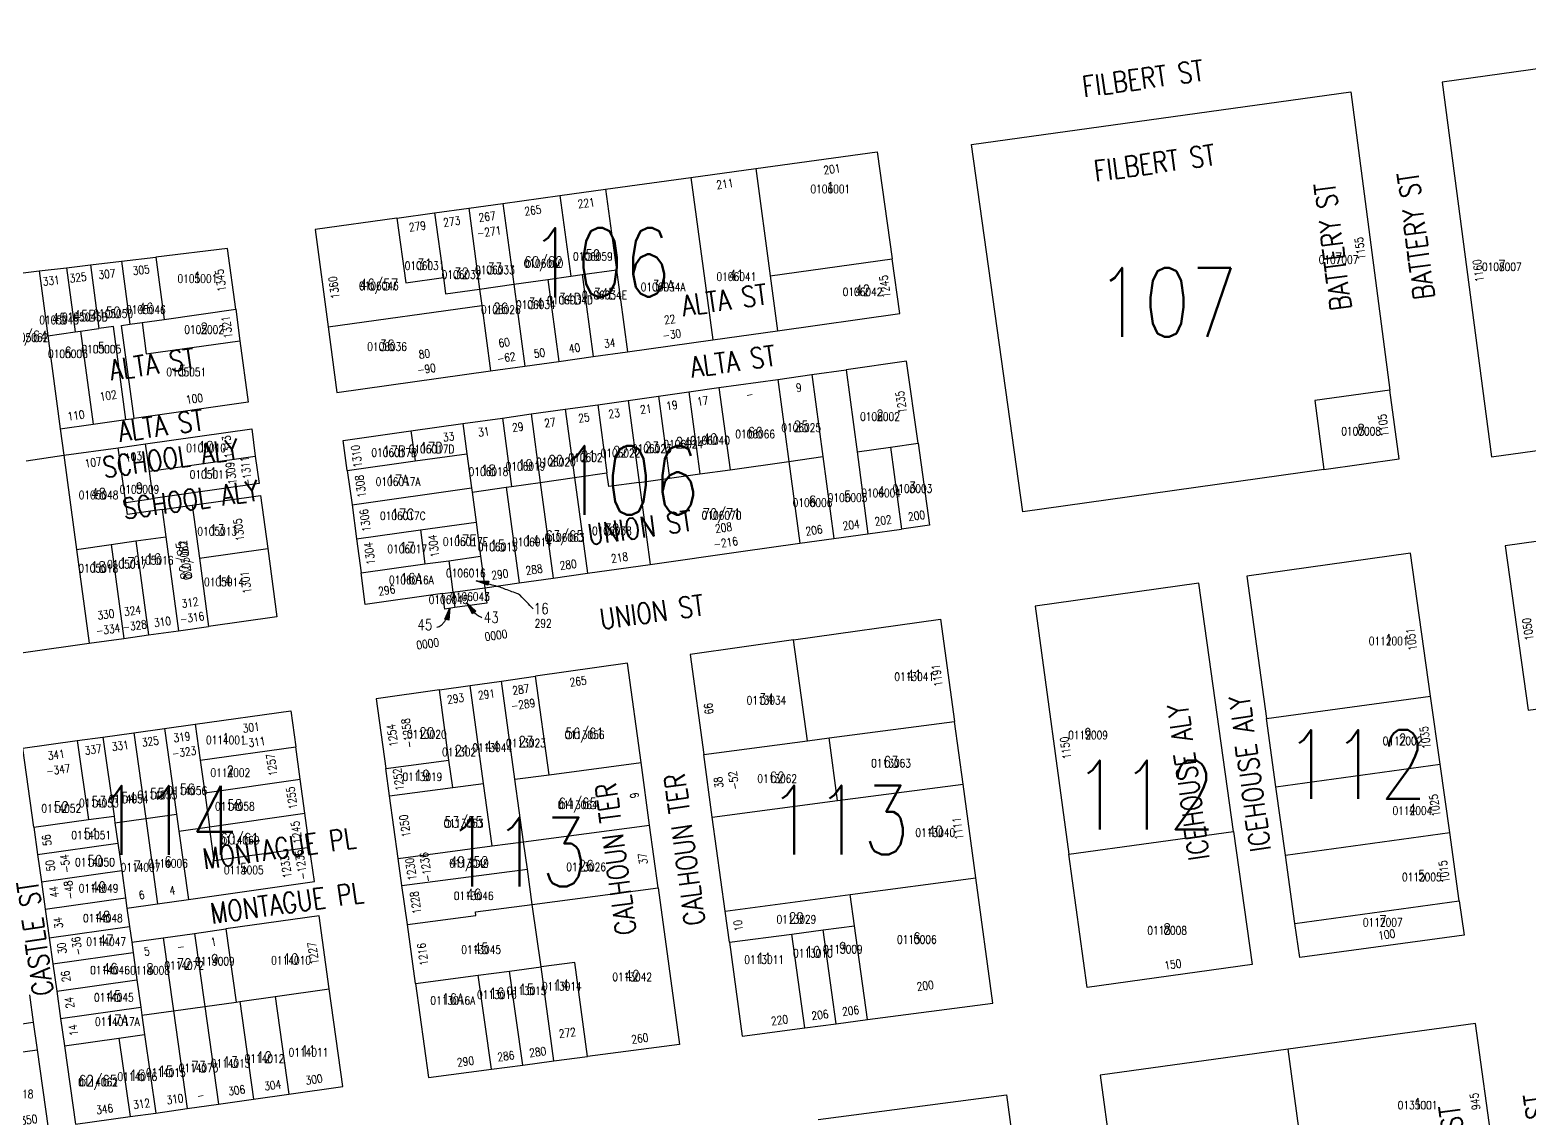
# Model space of a CAD drawing. Header units: feet. Extents: x 6006802 to 6013716, y 2117102 to 2120191.
# Drawn here: x 6011262 to 6012348, y 2119402 to 2120191 of the extents above; entities that cross this region are included whole.
import ezdxf
from ezdxf.enums import TextEntityAlignment as Align

# ---------------------------------------------------------------- set-up
doc = ezdxf.new("R2010")
doc.units = ezdxf.units.FT
doc.header["$LTSCALE"] = 100
doc.header["$MEASUREMENT"] = 0
doc.layers.get('0').update_dxf_attribs({"linetype": 'CONTINUOUS'})
for name, color, linetype in [('ADDRESS', 1, 'CONTINUOUS'), ('BLKLOT', 2, 'CONTINUOUS'), ('BLOCK_NUMBERS', 3, 'CONTINUOUS'), ('LEADER', 7, 'CONTINUOUS'), ('LOT_LINES', 4, 'CONTINUOUS'), ('LOT_NUMBERS', 7, 'CONTINUOUS'), ('ROW', 6, 'CONTINUOUS'), ('ST_NAME_IN_BLK', 7, 'CONTINUOUS'), ('ST_NAME_IN_ST', 6, 'CONTINUOUS')]:
    doc.layers.add(name, color=color, linetype=linetype)
doc.styles.add('ADDTXT', font='ROMANS.shx', dxfattribs={"width": 0.8, "height": 6})
doc.styles.add('BLKLOT', font='ROMANS.shx', dxfattribs={"width": 0.8, "height": 6})
doc.styles.add('BLOCK_NO', font='ROMANS.shx', dxfattribs={"width": 0.8, "height": 50})
doc.styles.add('LOT_NO', font='ROMANS.shx', dxfattribs={"width": 0.8, "height": 8})
doc.styles.add('SI', font='ROMANS.shx', dxfattribs={"width": 0.8, "height": 15})

# ---------------------------------------------------------------- blocks, each defined once
blk = doc.blocks.new('ARR')
for points in [[(0, 0), (1.5, -9), (-1.5, -9)], [(0, -1.2), (1.3, -8.8), (-1.3, -8.8)], [(0, -2.4), (1, -8.6), (-1, -8.6)], [(0, -3.6), (0.8, -8.4), (-0.8, -8.4)], [(0, -4.9), (0.6, -8.2), (-0.6, -8.2)], [(0, -6.1), (0.3, -8), (-0.3, -8)], [(0, -7.3), (0.1, -7.8), (-0.1, -7.8)]]:
    blk.add_lwpolyline(points, close=True)

msp = doc.modelspace()

# ---------------------------------------------------------------- linework, layer by layer
at = {"layer": 'LEADER'}
for points in [[(6011626.5, 2119771.6, -0.013423), (6011617.1, 2119781.4, 0.057131), (6011614.5, 2119782.7, 0.004932), (6011605.3, 2119786.1, 0.011591), (6011601.4, 2119787.5, 0.003425), (6011596.8, 2119788.8, 0.002462), (6011590.4, 2119790.7, 0.019694), (6011589, 2119791, 0.007179), (6011585.1, 2119791.8)], [(6011556.7, 2119758.2, 0.054727), (6011559.7, 2119759.7, 0.082652), (6011561.4, 2119761.3, 0.026875), (6011562.9, 2119763.3, 0.022132), (6011564.4, 2119766, 0.062357), (6011565.4, 2119768.6, 0.045774), (6011565.9, 2119772.4)], [(6011589.2, 2119765.1, -0.026223), (6011586.6, 2119766.5, -0.044841), (6011585.3, 2119767.5, -0.00514), (6011582.9, 2119769.7, -0.019551), (6011582.3, 2119770.3, -0.012372), (6011581.7, 2119770.9, -0.003929), (6011580.1, 2119772.9, -0.034672), (6011579.3, 2119774, -0.020389), (6011578.2, 2119776.1)]]:
    msp.add_lwpolyline(points, format="xyb", dxfattribs=at)
at = {"layer": 'LOT_LINES'}
for p, q in [((6011769.1, 2119872.5), (6011811.7, 2119878.5)), ((6011847.1, 2119632.5), (6011840.9, 2119677.9)), ((6011365.6, 2119480), (6011388.4, 2119483.2))]:
    msp.add_line(p, q, dxfattribs=at)
for points in [[(6011787.8, 2120090.9), (6011798.3, 2120013)], [(6011740.8, 2120084.4), (6011756.6, 2119966.7)], [(6011604.5, 2120065.6), (6011612.4, 2120007)], [(6011645.8, 2120071.3), (6011653.6, 2120012.8)], [(6011678.9, 2120075.9), (6011686.7, 2120017.5)], [(6011527.7, 2120055), (6011534, 2120008.1), (6011561.3, 2120011.9)], [(6011555, 2120058.8), (6011561.3, 2120011.9)], [(6011579.8, 2120062.2), (6011587.6, 2120003.5)], [(6011327.9, 2120023.7), (6011334, 2119978)], [(6011353, 2120026.7), (6011359, 2119981.5)], [(6011798.3, 2120013), (6011886.6, 2120025.4)], [(6011268.3, 2120016.6), (6011274.6, 2119969.6)], [(6011288.2, 2120019), (6011294.4, 2119972.4)], [(6011305.5, 2120021), (6011311.7, 2119974.8)], [(6011561.3, 2120011.9), (6011562.9, 2120000), (6011587.6, 2120003.5)], [(6011637.1, 2120010.5), (6011653.6, 2120012.8)], [(6011653.6, 2120012.8), (6011661.9, 2120014)], [(6011661.9, 2120014), (6011686.7, 2120017.5)], [(6011661.9, 2120014), (6011669.8, 2119954.5)], [(6011686.7, 2120017.5), (6011694.7, 2119958)], [(6011798.3, 2120013), (6011803.6, 2119973.3)], [(6011587.6, 2120003.5), (6011612.4, 2120007)], [(6011587.6, 2120003.5), (6011589.2, 2119991.6)], [(6011612.4, 2120007), (6011637.1, 2120010.5)], [(6011612.4, 2120007), (6011620.3, 2119947.5)], [(6011637.1, 2120010.5), (6011645.1, 2119951)], [(6011477.8, 2119976), (6011589.2, 2119991.6)], [(6011589.2, 2119991.6), (6011595.6, 2119944.1)], [(6011334, 2119978), (6011342.9, 2119979.2)], [(6011342.9, 2119979.2), (6011359, 2119981.5)], [(6011342.9, 2119979.2), (6011346, 2119956.4), (6011413.8, 2119966)], [(6011359, 2119981.5), (6011410.8, 2119988.8)], [(6011274.6, 2119969.6), (6011294.4, 2119972.4)], [(6011274.6, 2119969.6), (6011283.6, 2119902.2)], [(6011294.4, 2119972.4), (6011298.4, 2119972.9)], [(6011298.4, 2119972.9), (6011311.7, 2119974.8)], [(6011298.4, 2119972.9), (6011307.4, 2119905.5)], [(6011331.2, 2119908.9), (6011322.1, 2119976.3), (6011311.7, 2119974.8)], [(6011337.1, 2119909.7), (6011328.1, 2119977.1), (6011334, 2119978)], [(6011803.7, 2119938), (6011811.7, 2119878.5)], [(6011828.5, 2119941.5), (6011836.4, 2119882)], [(6011853.2, 2119945), (6011861.2, 2119885.5)], [(6011717.2, 2119925.8), (6011725.2, 2119866.4)], [(6011739.2, 2119928.9), (6011747.1, 2119869.4)], [(6011761.1, 2119932), (6011769.1, 2119872.5)], [(6012247.4, 2119930.1), (6012193, 2119922.6), (6012199.5, 2119872.6)], [(6011649.7, 2119916.3), (6011656.4, 2119866.8)], [(6011673.3, 2119919.6), (6011679.9, 2119870.1)], [(6011695.2, 2119922.7), (6011703.2, 2119863.3)], [(6011575.5, 2119905.9), (6011578.4, 2119884.1)], [(6011604.2, 2119909.9), (6011610.8, 2119860.4)], [(6011625, 2119912.9), (6011631.6, 2119863.3)], [(6011537.8, 2119900.6), (6011540.8, 2119878.8)], [(6011885.4, 2119888.9), (6011905.4, 2119891.7)], [(6011259, 2119879), (6011286.2, 2119882.9)], [(6011286.2, 2119882.9), (6011295.3, 2119814.7)], [(6011331.1, 2119848.8), (6011325.6, 2119888.4)], [(6011348.2, 2119871.4), (6011345.4, 2119891.2)], [(6011348.2, 2119871.4), (6011425, 2119882.2)], [(6011540.8, 2119878.8), (6011578.4, 2119884.1)], [(6011578.4, 2119884.1), (6011581.7, 2119859.3)], [(6011811.7, 2119878.5), (6011836.4, 2119882)], [(6011836.4, 2119882), (6011844.4, 2119822.5)], [(6011861.2, 2119885.5), (6011885.4, 2119888.9)], [(6011861.2, 2119885.5), (6011869.1, 2119826)], [(6011885.4, 2119888.9), (6011893.4, 2119829.4)], [(6011350.9, 2119851.6), (6011348.2, 2119871.4)], [(6011491.7, 2119871.9), (6011540.8, 2119878.8)], [(6011656.4, 2119866.8), (6011679.9, 2119870.1)], [(6011703.2, 2119863.3), (6011681.2, 2119860.2), (6011679.9, 2119870.1)], [(6011747.1, 2119869.4), (6011769.1, 2119872.5)], [(6011811.7, 2119878.5), (6011819.6, 2119819.1)], [(6011495.1, 2119847.1), (6011581.7, 2119859.3)], [(6011581.7, 2119859.3), (6011582.1, 2119856.3)], [(6011582.1, 2119856.3), (6011606.9, 2119859.8)], [(6011606.9, 2119859.8), (6011610.8, 2119860.4)], [(6011606.9, 2119859.8), (6011616.2, 2119790.4)], [(6011610.8, 2119860.4), (6011631.6, 2119863.3)], [(6011631.6, 2119863.3), (6011656.4, 2119866.8)], [(6011631.6, 2119863.3), (6011640.9, 2119793.9)], [(6011656.4, 2119866.8), (6011665.7, 2119797.4)], [(6011703.2, 2119863.3), (6011725.2, 2119866.4)], [(6011703.2, 2119863.3), (6011711.2, 2119803.8)], [(6011725.2, 2119866.4), (6011747.1, 2119869.4)], [(6011582.1, 2119856.3), (6011585, 2119834.5)], [(6011357.5, 2119843.7), (6011360.2, 2119823.9)], [(6011379.3, 2119846.7), (6011384.5, 2119808.3)], [(6011498.4, 2119822.3), (6011544.7, 2119828.8)], [(6011544.7, 2119828.8), (6011585, 2119834.5)], [(6011544.7, 2119828.8), (6011548, 2119804.1)], [(6011585, 2119834.5), (6011588.3, 2119809.7)], [(6011295.3, 2119814.7), (6011320.6, 2119818.3)], [(6011320.6, 2119818.3), (6011338.4, 2119820.8)], [(6011320.6, 2119818.3), (6011329.7, 2119750.1)], [(6011338.4, 2119820.8), (6011360.2, 2119823.9)], [(6011338.4, 2119820.8), (6011347.5, 2119752.6)], [(6011360.2, 2119823.9), (6011369.3, 2119755.7)], [(6011295.3, 2119814.7), (6011304.5, 2119746.6)], [(6011384.5, 2119808.3), (6011434, 2119815.3)], [(6011384.5, 2119808.3), (6011391.1, 2119758.8)], [(6011548, 2119804.1), (6011565.2, 2119806.5)], [(6011565.2, 2119806.5), (6011588.3, 2119809.7)], [(6011565.2, 2119806.5), (6011568.2, 2119783.7)], [(6011588.3, 2119809.7), (6011591.4, 2119786.9)], [(6011501.7, 2119797.6), (6011548, 2119804.1)], [(6011560.8, 2119782.6), (6011568.2, 2119783.7)], [(6011568.2, 2119783.7), (6011591.4, 2119786.9)], [(6011568.2, 2119783.7), (6011569.7, 2119772.5)], [(6011825.2, 2119675.8), (6011815.2, 2119749)], [(6011613.2, 2119648), (6011603.4, 2119719.2)], [(6011638, 2119651.2), (6011628.1, 2119722.7)], [(6011565.4, 2119661.9), (6011558.4, 2119712.9)], [(6011590.5, 2119645), (6011580.7, 2119716)], [(6012158, 2119692), (6012276.9, 2119708.3)], [(6011381.4, 2119688), (6011385.1, 2119661.7)], [(6011840.9, 2119677.9), (6011931.8, 2119689.8)], [(6011296, 2119676), (6011304, 2119618.7)], [(6011314.6, 2119678.6), (6011322.6, 2119621.3)], [(6011336.9, 2119681.7), (6011345.6, 2119619.5)], [(6011359.2, 2119684.8), (6011367.9, 2119622.7)], [(6011750, 2119665.9), (6011825.2, 2119675.8)], [(6011825.2, 2119675.8), (6011840.9, 2119677.9)], [(6011385.1, 2119661.7), (6011454.3, 2119671.5)], [(6011385.1, 2119661.7), (6011388.4, 2119638.2)], [(6011519.6, 2119655.8), (6011565.4, 2119661.9)], [(6011568.2, 2119642.1), (6011565.4, 2119661.9)], [(6011638, 2119651.2), (6011704.6, 2119660)], [(6012164.8, 2119642.5), (6012283.8, 2119658.8)], [(6011388.4, 2119638.2), (6011457.6, 2119648)], [(6011522.3, 2119636), (6011568.2, 2119642.1)], [(6011568.2, 2119642.1), (6011590.5, 2119645)], [(6011596.8, 2119599.6), (6011590.5, 2119645)], [(6011613.2, 2119648), (6011638, 2119651.2)], [(6011619.5, 2119602.6), (6011613.2, 2119648)], [(6011847.1, 2119632.5), (6011938, 2119644.4)], [(6011388.4, 2119638.2), (6011391.9, 2119613.5)], [(6011756.2, 2119620.5), (6011847.1, 2119632.5)], [(6011304, 2119618.7), (6011322.6, 2119621.3)], [(6011322.6, 2119621.3), (6011323.3, 2119616.4)], [(6011345.6, 2119619.5), (6011367.9, 2119622.7)], [(6011367.9, 2119622.7), (6011369.6, 2119610.3)], [(6011391.9, 2119613.5), (6011461, 2119623.3)], [(6011264.4, 2119613.1), (6011304, 2119618.7)], [(6011323.3, 2119616.4), (6011345.6, 2119619.5)], [(6011323.3, 2119616.4), (6011325.4, 2119601.5)], [(6011345.6, 2119619.5), (6011354.2, 2119557.6)], [(6011369.6, 2119610.3), (6011391.9, 2119613.5)], [(6011369.6, 2119610.3), (6011376.5, 2119560.8)], [(6011464.4, 2119598.5), (6011395.3, 2119588.7), (6011391.9, 2119613.5)], [(6011619.5, 2119602.6), (6011710.8, 2119614.6)], [(6012014.7, 2119593.6), (6012134, 2119610)], [(6012171.7, 2119592.9), (6012290.8, 2119609.3)], [(6011267.2, 2119593.3), (6011325.4, 2119601.5)], [(6011325.4, 2119601.5), (6011328.2, 2119581.7)], [(6011528.6, 2119590.6), (6011596.8, 2119599.6)], [(6011596.8, 2119599.6), (6011619.5, 2119602.6)], [(6011622.2, 2119582.8), (6011619.5, 2119602.6)], [(6011270, 2119573.5), (6011328.2, 2119581.7)], [(6011328.2, 2119581.7), (6011330.9, 2119561.9)], [(6011531.3, 2119570.8), (6011622.2, 2119582.8)], [(6011625.8, 2119557.2), (6011622.2, 2119582.8)], [(6011625.8, 2119557.2), (6011716.9, 2119569.2)], [(6011856.3, 2119564.4), (6011947.2, 2119576.4)], [(6011272.8, 2119553.7), (6011330.9, 2119561.9)], [(6011330.9, 2119561.9), (6011332, 2119554.5)], [(6011535.3, 2119542.6), (6011584.8, 2119549.1), (6011584.5, 2119551.7), (6011625.8, 2119557.2)], [(6011632.1, 2119511.8), (6011625.8, 2119557.2)], [(6011765.5, 2119552.4), (6011856.3, 2119564.4)], [(6011859.4, 2119541.7), (6011856.3, 2119564.4)], [(6012178.6, 2119543.4), (6012297.7, 2119559.8)], [(6011275.7, 2119532.9), (6011333.8, 2119541.1)], [(6011381, 2119536.2), (6011388.4, 2119483.2)], [(6011403.7, 2119539.4), (6011411.2, 2119486.4)], [(6011768.6, 2119529.7), (6011814, 2119535.7)], [(6011814, 2119535.7), (6011836.7, 2119538.7)], [(6011823.3, 2119467.6), (6011814, 2119535.7)], [(6011836.7, 2119538.7), (6011859.4, 2119541.7)], [(6011846, 2119470.6), (6011836.7, 2119538.7)], [(6011868.7, 2119473.6), (6011859.4, 2119541.7)], [(6011278.3, 2119514.1), (6011336.5, 2119522.3)], [(6011335.4, 2119529.7), (6011336.5, 2119522.3)], [(6011336.5, 2119522.3), (6011339.2, 2119502.5)], [(6011358.2, 2119533), (6011365.6, 2119480)], [(6011609.3, 2119508.8), (6011632.1, 2119511.8)], [(6011665.9, 2119446.9), (6011656.5, 2119515), (6011632.1, 2119511.8)], [(6011641.5, 2119443.7), (6011632.1, 2119511.8)], [(6011281.1, 2119494.3), (6011339.2, 2119502.5)], [(6011339.2, 2119502.5), (6011342, 2119482.7)], [(6011541.2, 2119499.8), (6011586.6, 2119505.8)], [(6011586.6, 2119505.8), (6011609.3, 2119508.8)], [(6011596.1, 2119437.7), (6011586.6, 2119505.8)], [(6011618.8, 2119440.7), (6011609.3, 2119508.8)], [(6011413.9, 2119486.8), (6011439.4, 2119490.4)], [(6011439.4, 2119490.4), (6011478.6, 2119496)], [(6011439.4, 2119490.4), (6011449.3, 2119419.6)], [(6011283.8, 2119474.5), (6011342, 2119482.7)], [(6011342, 2119482.7), (6011342.8, 2119476.8)], [(6011342.8, 2119476.8), (6011365.6, 2119480)], [(6011365.6, 2119480), (6011375.5, 2119409.2)], [(6011388.4, 2119483.2), (6011411.2, 2119486.4)], [(6011388.4, 2119483.2), (6011398.3, 2119412.4)], [(6011411.2, 2119486.4), (6011413.9, 2119486.8)], [(6011413.9, 2119486.8), (6011423.8, 2119416)], [(6011205.9, 2119463.4), (6011264, 2119471.7)], [(6011342.8, 2119476.8), (6011344.8, 2119462.9)], [(6011286.6, 2119454.6), (6011326.2, 2119460.3)], [(6011326.2, 2119460.3), (6011344.8, 2119462.9)], [(6011326.2, 2119460.3), (6011334.2, 2119403.3)], [(6011344.8, 2119462.9), (6011352.8, 2119405.9)], [(6011228.4, 2119446.4), (6011266.8, 2119451.8)], [(6012186.2, 2119359.2), (6012173.7, 2119452.1)]]:
    msp.add_lwpolyline(points, dxfattribs=at)
at = {"layer": 'ROW'}
msp.add_lwpolyline([(6012557, 2120191.4), (6012285.4, 2120153.6), (6012321.1, 2119881.9), (6012593.5, 2119919.5)], close=True, dxfattribs=at)
for points in [[(6012199.5, 2119872.6), (6011981.4, 2119841.9), (6011944.1, 2120108.4), (6012219, 2120146.6), (6012247.4, 2119930.1)], [(6011787.8, 2120090.9), (6011875.7, 2120103.1), (6011886.6, 2120025.4)], [(6011740.8, 2120084.4), (6011787.8, 2120090.9)], [(6011678.9, 2120075.9), (6011740.8, 2120084.4)], [(6011579.8, 2120062.2), (6011604.5, 2120065.6)], [(6011604.5, 2120065.6), (6011645.8, 2120071.3)], [(6011645.8, 2120071.3), (6011678.9, 2120075.9)], [(6011527.7, 2120055), (6011468.3, 2120046.8), (6011477.8, 2119976)], [(6011527.7, 2120055), (6011555, 2120058.8)], [(6011555, 2120058.8), (6011579.8, 2120062.2)], [(6011305.5, 2120021), (6011327.9, 2120023.7)], [(6011327.9, 2120023.7), (6011353, 2120026.7)], [(6011410.8, 2119988.8), (6011404.9, 2120032.8), (6011353, 2120026.7)], [(6011803.6, 2119973.3), (6011892.2, 2119985.8), (6011886.6, 2120025.4)], [(6011241, 2120013.4), (6011268.3, 2120016.6)], [(6011268.3, 2120016.6), (6011288.2, 2120019)], [(6011288.2, 2120019), (6011305.5, 2120021)], [(6011410.8, 2119988.8), (6011413.8, 2119966)], [(6011477.8, 2119976), (6011484.2, 2119928.4), (6011595.6, 2119944.1)], [(6011756.6, 2119966.7), (6011803.6, 2119973.3)], [(6011413.8, 2119966), (6011419.8, 2119921.4), (6011337.1, 2119909.7)], [(6011669.8, 2119954.5), (6011694.7, 2119958)], [(6011694.7, 2119958), (6011756.6, 2119966.7)], [(6011595.6, 2119944.1), (6011620.3, 2119947.5)], [(6011620.3, 2119947.5), (6011645.1, 2119951)], [(6011645.1, 2119951), (6011669.8, 2119954.5)], [(6011905.4, 2119891.7), (6011897, 2119951.1), (6011853.2, 2119945)], [(6011761.1, 2119932), (6011803.7, 2119938)], [(6011803.7, 2119938), (6011828.5, 2119941.5)], [(6011828.5, 2119941.5), (6011853.2, 2119945)], [(6011695.2, 2119922.7), (6011717.2, 2119925.8)], [(6011717.2, 2119925.8), (6011739.2, 2119928.9)], [(6011739.2, 2119928.9), (6011761.1, 2119932)], [(6012199.5, 2119872.6), (6012254, 2119880.3), (6012247.4, 2119930.1)], [(6011625, 2119912.9), (6011649.7, 2119916.3)], [(6011649.7, 2119916.3), (6011673.3, 2119919.6)], [(6011673.3, 2119919.6), (6011695.2, 2119922.7)], [(6011283.6, 2119902.2), (6011307.4, 2119905.5)], [(6011307.4, 2119905.5), (6011331.2, 2119908.9)], [(6011331.2, 2119908.9), (6011337.1, 2119909.7)], [(6011537.8, 2119900.6), (6011575.5, 2119905.9)], [(6011575.5, 2119905.9), (6011604.2, 2119909.9)], [(6011604.2, 2119909.9), (6011625, 2119912.9)], [(6011283.6, 2119902.2), (6011286.2, 2119882.9)], [(6011345.4, 2119891.2), (6011422.4, 2119902), (6011425, 2119882.2)], [(6011491.7, 2119871.9), (6011488.8, 2119893.7), (6011537.8, 2119900.6)], [(6011905.4, 2119891.7), (6011913.7, 2119832.3), (6011893.4, 2119829.4)], [(6011286.2, 2119882.9), (6011325.6, 2119888.4)], [(6011325.6, 2119888.4), (6011345.4, 2119891.2)], [(6011425, 2119882.2), (6011427.7, 2119862.4), (6011350.9, 2119851.6)], [(6011491.7, 2119871.9), (6011495.1, 2119847.1)], [(6011331.1, 2119848.8), (6011350.9, 2119851.6)], [(6011357.5, 2119843.7), (6011332.3, 2119840.1), (6011331.1, 2119848.8)], [(6011379.3, 2119846.7), (6011428.8, 2119853.7), (6011434, 2119815.3)], [(6011357.5, 2119843.7), (6011379.3, 2119846.7)], [(6011495.1, 2119847.1), (6011498.4, 2119822.3)], [(6011869.1, 2119826), (6011893.4, 2119829.4)], [(6012405.2, 2119827.6), (6012330.9, 2119817.3), (6012347.6, 2119698), (6012421.9, 2119708.3)], [(6011498.4, 2119822.3), (6011501.7, 2119797.6)], [(6011711.2, 2119803.8), (6011777, 2119813.1), (6011819.6, 2119819.1)], [(6011819.6, 2119819.1), (6011844.4, 2119822.5)], [(6011844.4, 2119822.5), (6011869.1, 2119826)], [(6011434, 2119815.3), (6011440.6, 2119765.7), (6011391.1, 2119758.8)], [(6012276.9, 2119708.3), (6012262.4, 2119812), (6012143.6, 2119795.3), (6012158, 2119692)], [(6011560.8, 2119782.6), (6011504.7, 2119774.8), (6011501.7, 2119797.6)], [(6011616.2, 2119790.4), (6011640.9, 2119793.9)], [(6011640.9, 2119793.9), (6011665.7, 2119797.4)], [(6011665.7, 2119797.4), (6011711.2, 2119803.8)], [(6011591.4, 2119786.9), (6011592.9, 2119775.7), (6011569.7, 2119772.5)], [(6011591.4, 2119786.9), (6011616.2, 2119790.4)], [(6012134, 2119610), (6012108.9, 2119790.2), (6011990.2, 2119773.5), (6012014.7, 2119593.6)], [(6011569.7, 2119772.5), (6011562.3, 2119771.4), (6011560.8, 2119782.6)], [(6011815.2, 2119749), (6011921.7, 2119764), (6011931.8, 2119689.8)], [(6011329.7, 2119750.1), (6011347.5, 2119752.6)], [(6011347.5, 2119752.6), (6011369.3, 2119755.7)], [(6011369.3, 2119755.7), (6011391.1, 2119758.8)], [(6011168.3, 2119727.4), (6011304.5, 2119746.6)], [(6011304.5, 2119746.6), (6011329.7, 2119750.1)], [(6011815.2, 2119749), (6011740.1, 2119738.4), (6011750, 2119665.9)], [(6011704.6, 2119660), (6011694.8, 2119732.1), (6011628.1, 2119722.7)], [(6011580.7, 2119716), (6011603.4, 2119719.2)], [(6011603.4, 2119719.2), (6011628.1, 2119722.7)], [(6011558.4, 2119712.9), (6011512.6, 2119706.4), (6011519.6, 2119655.8)], [(6011558.4, 2119712.9), (6011580.7, 2119716)], [(6012283.8, 2119658.8), (6012276.9, 2119708.3)], [(6011381.4, 2119688), (6011450.7, 2119697.7), (6011454.3, 2119671.5)], [(6011359.2, 2119684.8), (6011381.4, 2119688)], [(6011938, 2119644.4), (6011931.8, 2119689.8)], [(6012164.8, 2119642.5), (6012158, 2119692)], [(6011264.4, 2119613.1), (6011256.4, 2119670.4), (6011296, 2119676)], [(6011296, 2119676), (6011314.6, 2119678.6)], [(6011314.6, 2119678.6), (6011336.9, 2119681.7)], [(6011336.9, 2119681.7), (6011359.2, 2119684.8)], [(6011457.6, 2119648), (6011454.3, 2119671.5)], [(6011756.2, 2119620.5), (6011750, 2119665.9)], [(6011522.3, 2119636), (6011519.6, 2119655.8)], [(6011710.8, 2119614.6), (6011704.6, 2119660)], [(6012290.8, 2119609.3), (6012283.8, 2119658.8)], [(6011461, 2119623.3), (6011457.6, 2119648)], [(6011947.2, 2119576.4), (6011938, 2119644.4)], [(6012171.7, 2119592.9), (6012164.8, 2119642.5)], [(6011528.6, 2119590.6), (6011522.3, 2119636)], [(6011464.4, 2119598.5), (6011461, 2119623.3)], [(6011765.5, 2119552.4), (6011756.2, 2119620.5)], [(6011264.4, 2119613.1), (6011267.2, 2119593.3)], [(6011716.9, 2119569.2), (6011710.8, 2119614.6)], [(6012134, 2119610), (6012147.5, 2119513.5), (6012027.9, 2119497), (6012014.7, 2119593.6)], [(6012297.7, 2119559.8), (6012290.8, 2119609.3)], [(6011376.5, 2119560.8), (6011467.8, 2119573.7), (6011464.4, 2119598.5)], [(6011267.2, 2119593.3), (6011270, 2119573.5)], [(6011531.3, 2119570.8), (6011528.6, 2119590.6)], [(6012178.6, 2119543.4), (6012171.7, 2119592.9)], [(6011270, 2119573.5), (6011272.8, 2119553.7)], [(6011535.3, 2119542.6), (6011531.3, 2119570.8)], [(6011716.9, 2119569.2), (6011732.4, 2119455.6), (6011665.9, 2119446.9)], [(6011868.7, 2119473.6), (6011959.6, 2119485.5), (6011947.2, 2119576.4)], [(6011332, 2119554.5), (6011354.2, 2119557.6)], [(6011354.2, 2119557.6), (6011376.5, 2119560.8)], [(6012297.7, 2119559.8), (6012301.2, 2119535), (6012182.1, 2119518.6), (6012178.6, 2119543.4)], [(6011272.8, 2119553.7), (6011275.7, 2119532.9)], [(6011332, 2119554.5), (6011333.8, 2119541.1)], [(6011478.6, 2119496), (6011471.3, 2119549), (6011403.7, 2119539.4)], [(6011768.6, 2119529.7), (6011765.5, 2119552.4)], [(6011333.8, 2119541.1), (6011335.4, 2119529.7)], [(6011358.2, 2119533), (6011381, 2119536.2)], [(6011381, 2119536.2), (6011403.7, 2119539.4)], [(6011541.2, 2119499.8), (6011535.3, 2119542.6)], [(6011275.7, 2119532.9), (6011278.3, 2119514.1)], [(6011335.4, 2119529.7), (6011358.2, 2119533)], [(6011768.6, 2119529.7), (6011777.8, 2119461.6), (6011823.3, 2119467.6)], [(6011278.3, 2119514.1), (6011281.1, 2119494.3)], [(6011261.3, 2119491.5), (6011264, 2119471.7)], [(6011281.1, 2119494.3), (6011283.8, 2119474.5)], [(6011449.3, 2119419.6), (6011488.4, 2119425.2), (6011478.6, 2119496)], [(6011541.2, 2119499.8), (6011550.6, 2119431.7), (6011596.1, 2119437.7)], [(6011264, 2119471.7), (6011266.8, 2119451.8)], [(6011283.8, 2119474.5), (6011286.6, 2119454.6)], [(6011823.3, 2119467.6), (6011846, 2119470.6)], [(6011846, 2119470.6), (6011868.7, 2119473.6)], [(6012322.3, 2119377.9), (6012309.4, 2119470.7), (6012173.7, 2119452.1)], [(6011266.8, 2119451.8), (6011274.8, 2119394.9), (6011236.4, 2119389.5)], [(6011286.6, 2119454.6), (6011294.6, 2119397.7), (6011334.2, 2119403.3)], [(6011641.5, 2119443.7), (6011665.9, 2119446.9)], [(6012173.7, 2119452.1), (6012037.5, 2119433.3), (6012052.3, 2119323.1)], [(6011596.1, 2119437.7), (6011618.8, 2119440.7)], [(6011618.8, 2119440.7), (6011641.5, 2119443.7)], [(6011398.3, 2119412.4), (6011423.8, 2119416)], [(6011423.8, 2119416), (6011449.3, 2119419.6)], [(6011833.1, 2119401.2), (6011969.6, 2119419.1), (6012005.7, 2119150.5), (6011869.4, 2119131.3)], [(6011334.2, 2119403.3), (6011352.8, 2119405.9)], [(6011352.8, 2119405.9), (6011375.5, 2119409.2)], [(6011375.5, 2119409.2), (6011398.3, 2119412.4)]]:
    msp.add_lwpolyline(points, dxfattribs=at)

# ---------------------------------------------------------------- block references
at = {"layer": 'LEADER'}
for p, rotation in [((6011585.1, 2119791.8), 79.37490759518279), ((6011565.9, 2119772.4), 345.9706649399015), ((6011578.2, 2119776.1), 36.62009999545388)]:
    msp.add_blockref('ARR', p, dxfattribs=dict(at, rotation=rotation))

# ---------------------------------------------------------------- texts
at = {"layer": 'ADDRESS', "style": 'ADDTXT', "width": 0.8}
for s, rotation, p in [('201', 7.8544, (6011843.4, 2120087.5)), ('211', 8.0076, (6011765.8, 2120076.8)), ('221', 7.8544, (6011665.3, 2120062.9)), ('273', 7.8544, (6011567.8, 2120049.5)), ('267', 7.8544, (6011593.4, 2120053)), ('265', 7.8544, (6011626.6, 2120057.6)), ('279', 7.8544, (6011542.9, 2120046)), ('-271', 7.8544, (6011594.9, 2120042.1)), ('1155', 97.4826, (6012228.8, 2120033.3)), ('1160', 97.4826, (6012314.4, 2120017.2)), ('331', 6.764, (6011277.4, 2120006.6)), ('325', 6.764, (6011296.9, 2120008.9)), ('307', 6.764, (6011317.8, 2120011.4)), ('305', 6.764, (6011342.6, 2120014.3)), ('1345', 97.6278, (6011402.8, 2120010.2)), ('1360', 97.6278, (6011485, 2120005)), ('1245', 97.9824, (6011884.3, 2120005.8)), ('1321', 97.6278, (6011407.4, 2119976.2)), ('22', 8.0076, (6011725.8, 2119978.5)), ('60', 8.0076, (6011605.8, 2119961.7)), ('-30', 8.0076, (6011727.3, 2119967.6)), ('80', 8.0076, (6011548, 2119953.5)), ('-62', 8.0076, (6011607.3, 2119950.8)), ('50', 8.0076, (6011631.4, 2119954.1)), ('40', 8.0076, (6011656.8, 2119957.7)), ('34', 8.0076, (6011682.3, 2119961.3)), ('-90', 8.0076, (6011549.5, 2119942.6)), ('102', 8.0076, (6011318.8, 2119923.3)), ('100', 8.0076, (6011381.3, 2119921)), ('17', 8.0076, (6011749.7, 2119919.3)), ('-', 8.0076, (6011783.6, 2119924.1)), ('9', 8.0076, (6011819.4, 2119929.1)), ('1235', 98.0076, (6011896.1, 2119921.8)), ('110', 8.0076, (6011295.5, 2119908.9)), ('25', 8.0076, (6011663.6, 2119907.2)), ('23', 8.0076, (6011685.5, 2119910.3)), ('21', 8.0076, (6011708.5, 2119913.5)), ('19', 8.0076, (6011727.4, 2119916.2)), ('31', 8.0076, (6011591, 2119897)), ('29', 8.0076, (6011615.7, 2119900.4)), ('27', 8.0076, (6011639, 2119903.7)), ('1105', 97.4826, (6012245.7, 2119905)), ('1313', 97.6278, (6011407.9, 2119889.5)), ('33', 8.0076, (6011565.5, 2119893.4)), ('107', 8.0076, (6011307.9, 2119874.8)), ('103', 8.0076, (6011337.1, 2119878.9)), ('1310', 97.6278, (6011501.4, 2119882.6)), ('1309', 97.6278, (6011410.5, 2119870.3)), ('-1311', 97.6278, (6011421.4, 2119871.7)), ('1308', 97.6278, (6011504.3, 2119860.8)), ('1306', 97.6278, (6011507.6, 2119836.1)), ('202', 8.0076, (6011880.5, 2119832.7)), ('200', 8.0076, (6011904.7, 2119836.1)), ('1305', 97.6278, (6011416, 2119829.3)), ('208', 8.0076, (6011764.8, 2119827.5)), ('206', 8.0076, (6011830.4, 2119825.6)), ('204', 8.0076, (6011857.3, 2119829.4)), ('1304', 97.6278, (6011510.8, 2119812.1)), ('1304', 97.6278, (6011557.3, 2119817.5)), ('-216', 8.0076, (6011766.4, 2119816.6)), ('280', 8.0076, (6011652.2, 2119800.6)), ('218', 8.0076, (6011689.4, 2119805.8)), ('1301', 97.6278, (6011421.1, 2119791.2)), ('290', 8.0076, (6011602.7, 2119793.6)), ('288', 8.0076, (6011627.5, 2119797.1)), ('296', 8.0076, (6011520.7, 2119782.1)), ('324', 8.0076, (6011336.4, 2119767.2)), ('312', 8.0076, (6011378.1, 2119773.1)), ('330', 8.0076, (6011317.1, 2119764.5)), ('-328', 8.0076, (6011338, 2119756.3)), ('310', 8.0076, (6011358.1, 2119759.2)), ('-316', 8.0076, (6011379.6, 2119762.2)), ('1050', 97.969, (6012350.4, 2119757.2)), ('-334', 8.0076, (6011318.7, 2119753.6)), ('0000', 8.0076, (6011599.9, 2119749.4)), ('1051', 97.969, (6012266, 2119749.9)), ('0000', 8.0076, (6011550.4, 2119743.3)), ('1191', 98.0076, (6011922.1, 2119723.7)), ('265', 8.0076, (6011659.4, 2119716)), ('293', 8.0076, (6011570.6, 2119703.5)), ('291', 8.0076, (6011593, 2119706.6)), ('287', 8.0076, (6011617.9, 2119710.1)), ('-289', 8.0076, (6011619.5, 2119699.3)), ('66', 97.7507, (6011756.6, 2119699.5)), ('301', 8.0076, (6011422.4, 2119682.6)), ('1254', 97.8741, (6011527.3, 2119680.2)), ('-1258', 97.8741, (6011538.2, 2119681.7)), ('1035', 97.969, (6012276, 2119678.6)), ('331', 8.0076, (6011327.5, 2119669.3)), ('325', 8.0076, (6011349.3, 2119672.4)), ('319', 8.0076, (6011372.2, 2119675.6)), ('-311', 8.0076, (6011423.9, 2119671.7)), ('1150', 97.7507, (6012015.3, 2119671.1)), ('341', 8.0076, (6011281.1, 2119662.8)), ('337', 8.0076, (6011307.9, 2119666.5)), ('-323', 8.0076, (6011373.8, 2119664.7)), ('1257', 97.8741, (6011439.9, 2119658.8)), ('-347', 8.0076, (6011282.6, 2119651.9)), ('1252', 97.8741, (6011531.7, 2119648.2)), ('-52', 97.7507, (6011774.7, 2119647.5)), ('1255', 97.8741, (6011454.4, 2119634.8)), ('38', 97.7507, (6011763.8, 2119646)), ('9', 97.7507, (6011702.7, 2119636.7)), ('1025', 97.969, (6012282.9, 2119629.4)), ('1250', 97.8741, (6011536.4, 2119614.5)), ('1245', 97.8741, (6011457.8, 2119609.9)), ('1111', 97.7507, (6011937.2, 2119612.7)), ('56', 97.9669, (6011276.8, 2119604.2)), ('50', 97.9669, (6011279.4, 2119585.7)), ('-54', 97.9669, (6011290.3, 2119587.2)), ('1233', 97.8741, (6011450.2, 2119584.9)), ('-1235', 97.8741, (6011461.1, 2119586.4)), ('1230', 97.8741, (6011540.8, 2119583.1)), ('-1236', 97.8741, (6011551.6, 2119584.6)), ('37', 97.7507, (6011708.9, 2119590.8)), ('1015', 97.969, (6012289.7, 2119581.3)), ('44', 97.9669, (6011282.1, 2119566.6)), ('-48', 97.9669, (6011293, 2119568.1)), ('6', 8.0607, (6011343.1, 2119561.1)), ('4', 8.0607, (6011365.3, 2119564.3)), ('1228', 97.8741, (6011544.1, 2119558.9)), ('34', 97.9669, (6011285.2, 2119544.2)), ('10', 97.7507, (6011778, 2119542.2)), ('-36', 97.9669, (6011298.7, 2119527.4)), ('100', 7.969, (6012245.5, 2119532.4)), ('30', 97.9669, (6011287.8, 2119525.8)), ('5', 8.0607, (6011346.8, 2119520.2)), ('-', 8.0607, (6011371.4, 2119523.7)), ('1', 8.0607, (6011395.2, 2119527.1)), ('1227', 98.0607, (6011469.9, 2119522.1)), ('1216', 97.8741, (6011549.3, 2119521.4)), ('150', 7.8267, (6012090.5, 2119510.7)), ('26', 97.9669, (6011290.6, 2119505.4)), ('200', 7.4981, (6011911, 2119495.3)), ('24', 97.9669, (6011293.3, 2119486.3)), ('206', 7.4981, (6011834.7, 2119474.1)), ('206', 7.4981, (6011856.9, 2119477.1)), ('14', 97.9669, (6011296.1, 2119466.4)), ('220', 7.4981, (6011805.4, 2119470.3)), ('272', 7.4981, (6011651.6, 2119461.1)), ('260', 7.7507, (6011704.1, 2119457)), ('290', 7.4981, (6011577.7, 2119440.3)), ('286', 7.4981, (6011607, 2119444.2)), ('280', 7.4981, (6011630.1, 2119447.2)), ('306', 8.0607, (6011411.9, 2119419.4)), ('304', 8.0607, (6011438, 2119423.1)), ('300', 8.0607, (6011468, 2119427.3)), ('312', 8.0607, (6011343, 2119409.6)), ('310', 8.0607, (6011367.2, 2119413)), ('-', 8.0607, (6011385.8, 2119415.7)), ('945', 97.8934, (6012312.1, 2119414.7)), ('350', 8.0607, (6011261.3, 2119398)), ('346', 8.0607, (6011316.2, 2119405.8))]:
    msp.add_text(s, height=6, rotation=rotation, dxfattribs=at).set_placement(p, align=Align.CENTER)
msp.add_text('292', height=6, dxfattribs=at).set_placement((6011633.7, 2119758.1), align=Align.CENTER)
at = {"layer": 'BLKLOT', "style": 'BLKLOT', "width": 0.8}
for s, p in [('0106001', (6011841.8, 2120073.1)), ('0106031', (6011547.7, 2120017.4)), ('0106060', (6011633.9, 2120019.2)), ('0106059', (6011669.7, 2120024.1)), ('0107007', (6012210.2, 2120021.8)), ('0108007', (6012328.5, 2120016.6)), ('0105001', (6011383, 2120008)), ('0106032', (6011574.5, 2120011)), ('0106033', (6011598.7, 2120014.4)), ('0106041', (6011773.7, 2120009.5)), ('0106046', (6011514.6, 2120002.8)), ('0106034E', (6011678.1, 2119996.1)), ('0106034A', (6011720.6, 2120002)), ('0106042', (6011865.2, 2119998.5)), ('0105046', (6011345.7, 2119985.5)), ('0106026', (6011602.9, 2119985.5)), ('0106034', (6011628.3, 2119989.1)), ('0106034D', (6011653.1, 2119992.5)), ('0105045', (6011282.8, 2119978.1)), ('0105045B', (6011301.4, 2119980.3)), ('0105050', (6011322, 2119982.7)), ('0105062', (6011260.5, 2119965.3)), ('0105002', (6011387.9, 2119971.1)), ('0105006', (6011289.2, 2119953.5)), ('0105005', (6011313.4, 2119956.9)), ('0106036', (6011520.5, 2119958.7)), ('0105051', (6011375, 2119940.3)), ('0106002', (6011877.8, 2119908)), ('0106025', (6011820.7, 2119900)), ('0107008', (6012226.5, 2119897.4)), ('0106024', (6011735.2, 2119888)), ('0106040', (6011754.6, 2119890.7)), ('0106066', (6011787.3, 2119895.3)), ('0105010', (6011389.3, 2119885.2)), ('0106017B', (6011525.7, 2119881.9)), ('0106017D', (6011552.8, 2119884.4)), ('0106020', (6011642.9, 2119875)), ('0106021', (6011666.4, 2119878.3)), ('0106022', (6011689.7, 2119881.6)), ('0106023', (6011712.4, 2119884.8)), ('0105011', (6011391.9, 2119866)), ('0106018', (6011594, 2119868.1)), ('0106019', (6011620.8, 2119871.9)), ('0105009', (6011341, 2119855.2)), ('0106017A', (6011528.5, 2119860.8)), ('0106003', (6011901.3, 2119855.8)), ('0105048', (6011311.4, 2119851.1)), ('0106006', (6011828.9, 2119845.6)), ('0106005', (6011854.3, 2119849.2)), ('0106004', (6011878.6, 2119852.6)), ('0106017C', (6011531.9, 2119836)), ('0106070', (6011763, 2119836.3)), ('0105013', (6011397.4, 2119824.8)), ('0106038', (6011683.5, 2119825.1)), ('0106017', (6011535.1, 2119812)), ('0106017E', (6011577.3, 2119817.3)), ('0106015', (6011600.7, 2119813.5)), ('0106014', (6011625.5, 2119817)), ('0106063', (6011649.2, 2119820.3)), ('0105017', (6011332, 2119800.9)), ('0105016', (6011351.3, 2119803.7)), ('0105018', (6011311.2, 2119798)), ('0105014', (6011402.3, 2119788)), ('0106016A', (6011538.1, 2119789.5)), ('0106016', (6011577.6, 2119794.5)), ('0106043', (6011580.6, 2119777.4)), ('0106045', (6011565.1, 2119775.2)), ('0112001', (6012246.5, 2119745.2)), ('0113041', (6011902.6, 2119719.3)), ('0113034', (6011795.5, 2119702.2)), ('0114001', (6011403.6, 2119673.4)), ('0113020', (6011549.3, 2119677.6)), ('0113023', (6011621.2, 2119671.2)), ('0113056', (6011663.7, 2119677.2)), ('0112009', (6012028.6, 2119677)), ('0112002', (6012256.6, 2119672.8)), ('0113021', (6011574.8, 2119664.7)), ('0113044', (6011596.7, 2119667.8)), ('0114002', (6011406.9, 2119649.7)), ('0113019', (6011546.1, 2119646.7)), ('0113063', (6011885.8, 2119656.6)), ('0114056', (6011375.7, 2119636.7)), ('0113062', (6011803.3, 2119645.4)), ('0114053', (6011311.6, 2119627.7)), ('0114054', (6011333.2, 2119630.7)), ('0114055', (6011354, 2119633.6)), ('0114058', (6011410.2, 2119625.3)), ('0113064', (6011658.7, 2119626.4)), ('0114052', (6011284.4, 2119623.8)), ('0112004', (6012263.7, 2119622.2)), ('0114051', (6011306, 2119604.4)), ('0113053', (6011576, 2119612.9)), ('0113040', (6011917.9, 2119606.3)), ('0114060', (6011413.6, 2119600.8)), ('0114050', (6011308.8, 2119584.8)), ('0114006', (6011361.7, 2119584)), ('0113049', (6011580, 2119584)), ('0114007', (6011341.8, 2119581.1)), ('0114005', (6011416.6, 2119579.1)), ('0113026', (6011664.8, 2119581.4)), ('0112005', (6012270.5, 2119574)), ('0114049', (6011311.4, 2119565.8)), ('0113046', (6011583.3, 2119560.4)), ('0114048', (6011314.5, 2119544.2)), ('0113029', (6011817.2, 2119543.4)), ('0112007', (6012242.2, 2119541.2)), ('0114047', (6011316.9, 2119527.2)), ('0113006', (6011904.5, 2119528.7)), ('0112008', (6012085.9, 2119535.3)), ('0113045', (6011588.7, 2119521.4)), ('0113010', (6011829.2, 2119518.8)), ('0113009', (6011850.9, 2119521.7)), ('0114046', (6011319.7, 2119506.5)), ('0114008', (6011348.7, 2119506.4)), ('0114072', (6011373.4, 2119509.9)), ('0114009', (6011395.7, 2119513)), ('0114010', (6011450.9, 2119513.6)), ('0113011', (6011793.8, 2119514.1)), ('0113014', (6011647.1, 2119494.8)), ('0113042', (6011698.2, 2119501.6)), ('0114045', (6011322.5, 2119486.7)), ('0113016A', (6011568.2, 2119484.5)), ('0113016', (6011600.1, 2119488.7)), ('0113015', (6011621.7, 2119491.5)), ('0114017A', (6011325, 2119469.1)), ('0114012', (6011431.6, 2119442.4)), ('0114011', (6011463.5, 2119446.9)), ('0114015', (6011360.1, 2119432.2)), ('0114073', (6011383.9, 2119435.6)), ('0114013', (6011407.1, 2119438.9)), ('0114062', (6011311, 2119425.3)), ('0114016', (6011339.5, 2119429.3)), ('0114018', (6011249.8, 2119416.6)), ('0135001', (6012267.5, 2119408.6))]:
    msp.add_text(s, height=6, dxfattribs=at).set_placement(p, align=Align.CENTER)
msp.add_text('0105082', height=6, rotation=98.0076, dxfattribs=at).set_placement((6011377.2, 2119807.3), align=Align.CENTER)
at = {"layer": 'BLOCK_NUMBERS', "style": 'BLOCK_NO', "width": 0.8}
for s, p in [('106', (6011675, 2119997.8)), ('107', (6012085.8, 2119968.9)), ('106', (6011696.1, 2119839.8)), ('112', (6012222.8, 2119633.7)), ('112', (6012069.6, 2119611.6)), ('114', (6011360.6, 2119593.2)), ('113', (6011848.1, 2119593.5)), ('113', (6011614.7, 2119570.3))]:
    msp.add_text(s, height=50, dxfattribs=at).set_placement(p, align=Align.CENTER)
at = {"layer": 'LOT_NUMBERS', "style": 'LOT_NO', "width": 0.8}
for s, p in [('1', (6011841.8, 2120073.1)), ('31', (6011547.7, 2120017.4)), ('33', (6011598.7, 2120014.4)), ('60/62', (6011633.9, 2120019.2)), ('59', (6011669.7, 2120024.1)), ('7', (6012210.2, 2120021.8)), ('7', (6012328.6, 2120016.5)), ('1', (6011383, 2120008)), ('46/57', (6011514.6, 2120002.8)), ('32', (6011574.5, 2120011)), ('41', (6011773.7, 2120009.5)), ('34D', (6011653.1, 2119992.5)), ('34E', (6011678.1, 2119996.1)), ('34A', (6011720.6, 2120002)), ('42', (6011865.2, 2119998.5)), ('50', (6011322, 2119982.7)), ('46', (6011345.7, 2119985.5)), ('26', (6011602.9, 2119985.5)), ('34', (6011628.3, 2119989.1)), ('45', (6011282.8, 2119978.1)), ('45B', (6011301.4, 2119980.3)), ('2', (6011387.9, 2119971.1)), ('62/64', (6011260.5, 2119965.3)), ('6', (6011289.2, 2119953.5)), ('5', (6011313.4, 2119956.9)), ('36', (6011520.5, 2119958.7)), ('51', (6011375, 2119940.3)), ('2', (6011877.8, 2119908)), ('66', (6011787.3, 2119895.3)), ('25', (6011820.7, 2119900)), ('8', (6012226.5, 2119897.4)), ('10', (6011389.3, 2119885.2)), ('17D', (6011552.8, 2119884.4)), ('23', (6011712.4, 2119884.8)), ('24', (6011735.2, 2119888)), ('40', (6011754.6, 2119890.7)), ('17B', (6011525.7, 2119881.9)), ('20', (6011642.9, 2119875)), ('21', (6011666.4, 2119878.3)), ('22', (6011689.7, 2119881.6)), ('11', (6011391.9, 2119866)), ('18', (6011594, 2119868.1)), ('19', (6011620.8, 2119871.9)), ('9', (6011341, 2119855.2)), ('17A', (6011528.5, 2119860.8)), ('4', (6011878.6, 2119852.6)), ('3', (6011901.3, 2119855.8)), ('48', (6011311.4, 2119851.1)), ('6', (6011828.9, 2119845.6)), ('5', (6011854.3, 2119849.2)), ('17C', (6011531.9, 2119836)), ('70/71', (6011763, 2119836.3)), ('13', (6011397.4, 2119824.8)), ('63/65', (6011649.2, 2119820.3)), ('38', (6011683.5, 2119825.1)), ('17', (6011535.1, 2119812)), ('17E', (6011577.3, 2119817.3)), ('15', (6011600.7, 2119813.5)), ('14', (6011625.5, 2119817)), ('18', (6011311.2, 2119798)), ('17', (6011332, 2119800.9)), ('16', (6011351.3, 2119803.7)), ('14', (6011402.3, 2119788)), ('16A', (6011538.1, 2119789.5)), ('16', (6011632.2, 2119767.7)), ('45', (6011547.9, 2119756.1)), ('43', (6011596, 2119761.3)), ('1', (6012246.5, 2119745.2)), ('41', (6011902.6, 2119719.3)), ('34', (6011795.5, 2119702.2)), ('20', (6011549.3, 2119677.6)), ('56/61', (6011663.7, 2119677.2)), ('1', (6011403.6, 2119673.4)), ('44', (6011596.7, 2119667.8)), ('23', (6011621.2, 2119671.2)), ('9', (6012028.6, 2119677)), ('2', (6012256.6, 2119672.8)), ('21', (6011574.8, 2119664.7)), ('63', (6011885.8, 2119656.6)), ('2', (6011406.9, 2119649.7)), ('19', (6011546.1, 2119646.7)), ('62', (6011803.3, 2119645.4)), ('56', (6011375.7, 2119636.7)), ('52', (6011284.4, 2119623.8)), ('53', (6011311.6, 2119627.7)), ('54', (6011333.2, 2119630.7)), ('55', (6011354, 2119633.6)), ('58', (6011410.2, 2119625.3)), ('64/65', (6011658.7, 2119626.4)), ('53/55', (6011576, 2119612.9)), ('4', (6012263.7, 2119622.2)), ('51', (6011306, 2119604.4)), ('60/61', (6011413.6, 2119600.8)), ('40', (6011917.9, 2119606.3)), ('50', (6011308.8, 2119584.8)), ('7', (6011339.3, 2119580.8)), ('6', (6011361.7, 2119584)), ('49/52', (6011580, 2119584)), ('26', (6011664.8, 2119581.4)), ('5', (6011416.6, 2119579.1)), ('5', (6012270.5, 2119574)), ('49', (6011311.4, 2119565.8)), ('46', (6011583.3, 2119560.4)), ('48', (6011314.5, 2119544.2)), ('29', (6011817.2, 2119543.4)), ('7', (6012242.2, 2119541.2)), ('47', (6011316.9, 2119527.2)), ('6', (6011904.5, 2119528.7)), ('8', (6012085.9, 2119535.3)), ('45', (6011588.7, 2119521.4)), ('10', (6011829.2, 2119518.8)), ('9', (6011850.9, 2119521.7)), ('46', (6011319.7, 2119506.5)), ('8', (6011348.7, 2119506.4)), ('72', (6011373.4, 2119509.9)), ('9', (6011395.7, 2119513)), ('10', (6011450.9, 2119513.6)), ('11', (6011793.8, 2119514.1)), ('14', (6011647.1, 2119494.8)), ('42', (6011698.2, 2119501.6)), ('45', (6011322.5, 2119486.7)), ('16A', (6011568.2, 2119484.5)), ('16', (6011600.1, 2119488.7)), ('15', (6011621.7, 2119491.5)), ('17A', (6011325, 2119469.1)), ('13', (6011407.1, 2119438.9)), ('12', (6011431.6, 2119442.4)), ('11', (6011463.5, 2119446.9)), ('16', (6011339.5, 2119429.3)), ('15', (6011360.1, 2119432.2)), ('73', (6011383.9, 2119435.6)), ('62/65', (6011311, 2119425.3)), ('1', (6012267.5, 2119408.6))]:
    msp.add_text(s, height=8, dxfattribs=at).set_placement(p, align=Align.CENTER)
msp.add_text('82/85', height=8, rotation=98.0076, dxfattribs=at).set_placement((6011377.2, 2119807.3), align=Align.CENTER)
at = {"layer": 'ST_NAME_IN_BLK', "style": 'SI', "width": 0.8}
for s, rotation, p in [('FILBERT ST', 7.9045, (6012077.8, 2120087.6)), ('BATTERY ST', 97.4826, (6012213.5, 2120035.3)), ('ALTA ST', 8.0076, (6011766, 2119988.2)), ('ALTA ST', 8.0076, (6011351.2, 2119941.6)), ('SCHOOL ALY', 8.0076, (6011364.6, 2119873.4)), ('UNION ST', 8.0076, (6011704.8, 2119823.1)), ('ICEHOUSE ALY', 97.9202, (6012108.7, 2119646.9)), ('CALHOUN TER', 97.7507, (6011693.8, 2119591.2)), ('MONTAGUE PL', 8.0607, (6011443.4, 2119590.5)), ('BATTERY ST', 97.6308, (6012304, 2119366.5))]:
    msp.add_text(s, height=15, rotation=rotation, dxfattribs=at).set_placement(p, align=Align.CENTER)
at = {"layer": 'ST_NAME_IN_ST', "style": 'SI', "width": 0.8}
for s, rotation, p in [('FILBERT ST', 7.9045, (6012069.3, 2120148.8)), ('BATTERY ST', 97.4826, (6012273.8, 2120043.2)), ('ALTA ST', 8.0076, (6011772.2, 2119943.7)), ('ALTA ST', 8.0076, (6011357.5, 2119897)), ('SCHOOL ALY', 8.0076, (6011379.1, 2119843.4)), ('UNION ST', 8.0076, (6011713.4, 2119761.8)), ('ICEHOUSE ALY', 97.9202, (6012153.3, 2119653.1)), ('CALHOUN TER', 97.7507, (6011743.7, 2119598)), ('CASTLE ST', 97.9669, (6011273, 2119533.7)), ('MONTAGUE PL', 8.0607, (6011449, 2119550.9)), ('BATTERY ST', 97.6308, (6012365.4, 2119374.8))]:
    msp.add_text(s, height=15, rotation=rotation, dxfattribs=at).set_placement(p, align=Align.CENTER)

doc.saveas('drawing.dxf')
